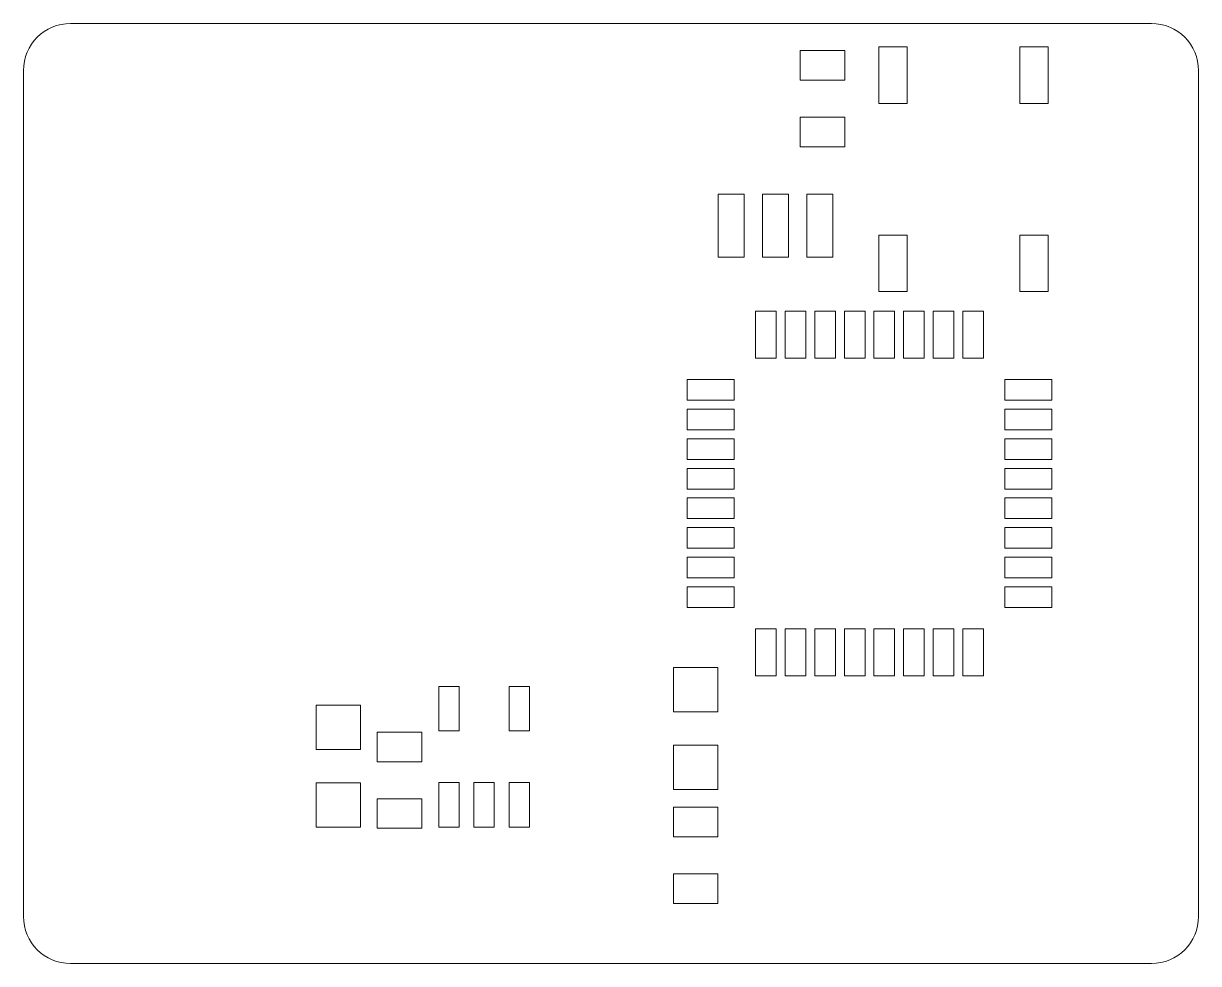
# Model space of a CAD drawing. Header units: inches. Extents: x 4.12 to 5.38, y 0.75 to 1.75.
import ezdxf

# ---------------------------------------------------------------- set-up
doc = ezdxf.new("R2010")
doc.units = ezdxf.units.IN
doc.header["$MEASUREMENT"] = 0
doc.layers.add('20', color=7, linetype='Continuous')
doc.layers.add('31', color=7, linetype='Continuous')

# ---------------------------------------------------------------- blocks, each defined once
blk = doc.blocks.new('block 2')
at = {"layer": '20', "color": 7, "lineweight": 9, "true_color": 0xffffff}
blk.add_lwpolyline([(5.375, 0.8), (5.375, 1.7)], dxfattribs=at)
blk = doc.blocks.new('block 3')
at = {"layer": '20', "color": 7, "lineweight": 9, "true_color": 0xffffff}
blk.add_open_spline([(5.375, 1.7), (5.375, 1.7276), (5.3526, 1.75), (5.325, 1.75)], degree=3, dxfattribs=at)
blk = doc.blocks.new('block 4')
at = {"layer": '20', "color": 7, "lineweight": 9, "true_color": 0xffffff}
blk.add_lwpolyline([(5.325, 1.75), (4.175, 1.75)], dxfattribs=at)
blk = doc.blocks.new('block 5')
at = {"layer": '20', "color": 7, "lineweight": 9, "true_color": 0xffffff}
blk.add_open_spline([(4.175, 1.75), (4.1474, 1.75), (4.125, 1.7276), (4.125, 1.7)], degree=3, dxfattribs=at)
blk = doc.blocks.new('block 6')
at = {"layer": '20', "color": 7, "lineweight": 9, "true_color": 0xffffff}
blk.add_lwpolyline([(4.125, 1.7), (4.125, 0.8)], dxfattribs=at)
blk = doc.blocks.new('block 7')
at = {"layer": '20', "color": 7, "lineweight": 9, "true_color": 0xffffff}
blk.add_open_spline([(4.125, 0.8), (4.125, 0.7724), (4.1474, 0.75), (4.175, 0.75)], degree=3, dxfattribs=at)
blk = doc.blocks.new('block 8')
at = {"layer": '20', "color": 7, "lineweight": 9, "true_color": 0xffffff}
blk.add_lwpolyline([(4.175, 0.75), (5.325, 0.75)], dxfattribs=at)
blk = doc.blocks.new('block 9')
at = {"layer": '20', "color": 7, "lineweight": 9, "true_color": 0xffffff}
blk.add_open_spline([(5.325, 0.75), (5.3526, 0.75), (5.375, 0.7724), (5.375, 0.8)], degree=3, dxfattribs=at)
blk = doc.blocks.new('block 11')
at = {"layer": '31', "color": 7, "lineweight": 9, "true_color": 0xffffff}
for points in [[(5.1242, 1.444), (5.1242, 1.394), (5.1462, 1.394), (5.1462, 1.444)], [(5.1242, 1.444), (5.1462, 1.444)]]:
    blk.add_lwpolyline(points, dxfattribs=at)
blk = doc.blocks.new('block 10')
at = {"layer": '31'}
blk.add_blockref('block 11', (0, 0), dxfattribs=at)
blk = doc.blocks.new('block 13')
at = {"layer": '31', "color": 7, "lineweight": 9, "true_color": 0xffffff}
for points in [[(5.0927, 1.444), (5.0927, 1.394), (5.1147, 1.394), (5.1147, 1.444)], [(5.0927, 1.444), (5.1147, 1.444)]]:
    blk.add_lwpolyline(points, dxfattribs=at)
blk = doc.blocks.new('block 12')
at = {"layer": '31'}
blk.add_blockref('block 13', (0, 0), dxfattribs=at)
blk = doc.blocks.new('block 15')
at = {"layer": '31', "color": 7, "lineweight": 9, "true_color": 0xffffff}
for points in [[(5.0612, 1.444), (5.0612, 1.394), (5.0832, 1.394), (5.0832, 1.444)], [(5.0612, 1.444), (5.0832, 1.444)]]:
    blk.add_lwpolyline(points, dxfattribs=at)
blk = doc.blocks.new('block 14')
at = {"layer": '31'}
blk.add_blockref('block 15', (0, 0), dxfattribs=at)
blk = doc.blocks.new('block 17')
at = {"layer": '31', "color": 7, "lineweight": 9, "true_color": 0xffffff}
for points in [[(5.0297, 1.444), (5.0297, 1.394), (5.0517, 1.394), (5.0517, 1.444)], [(5.0297, 1.444), (5.0517, 1.444)]]:
    blk.add_lwpolyline(points, dxfattribs=at)
blk = doc.blocks.new('block 16')
at = {"layer": '31'}
blk.add_blockref('block 17', (0, 0), dxfattribs=at)
blk = doc.blocks.new('block 19')
at = {"layer": '31', "color": 7, "lineweight": 9, "true_color": 0xffffff}
for points in [[(4.9983, 1.444), (4.9983, 1.394), (5.0203, 1.394), (5.0203, 1.444)], [(4.9983, 1.444), (5.0203, 1.444)]]:
    blk.add_lwpolyline(points, dxfattribs=at)
blk = doc.blocks.new('block 18')
at = {"layer": '31'}
blk.add_blockref('block 19', (0, 0), dxfattribs=at)
blk = doc.blocks.new('block 21')
at = {"layer": '31', "color": 7, "lineweight": 9, "true_color": 0xffffff}
for points in [[(4.9668, 1.444), (4.9668, 1.394), (4.9888, 1.394), (4.9888, 1.444)], [(4.9668, 1.444), (4.9888, 1.444)]]:
    blk.add_lwpolyline(points, dxfattribs=at)
blk = doc.blocks.new('block 20')
at = {"layer": '31'}
blk.add_blockref('block 21', (0, 0), dxfattribs=at)
blk = doc.blocks.new('block 23')
at = {"layer": '31', "color": 7, "lineweight": 9, "true_color": 0xffffff}
for points in [[(4.9353, 1.444), (4.9353, 1.394), (4.9573, 1.394), (4.9573, 1.444)], [(4.9353, 1.444), (4.9573, 1.444)]]:
    blk.add_lwpolyline(points, dxfattribs=at)
blk = doc.blocks.new('block 22')
at = {"layer": '31'}
blk.add_blockref('block 23', (0, 0), dxfattribs=at)
blk = doc.blocks.new('block 25')
at = {"layer": '31', "color": 7, "lineweight": 9, "true_color": 0xffffff}
for points in [[(4.9038, 1.444), (4.9038, 1.394), (4.9258, 1.394), (4.9258, 1.444)], [(4.9038, 1.444), (4.9258, 1.444)]]:
    blk.add_lwpolyline(points, dxfattribs=at)
blk = doc.blocks.new('block 24')
at = {"layer": '31'}
blk.add_blockref('block 25', (0, 0), dxfattribs=at)
blk = doc.blocks.new('block 27')
at = {"layer": '31', "color": 7, "lineweight": 9, "true_color": 0xffffff}
for points in [[(4.831, 1.3712), (4.831, 1.3492), (4.881, 1.3492), (4.881, 1.3712)], [(4.831, 1.3712), (4.881, 1.3712)]]:
    blk.add_lwpolyline(points, dxfattribs=at)
blk = doc.blocks.new('block 26')
at = {"layer": '31'}
blk.add_blockref('block 27', (0, 0), dxfattribs=at)
blk = doc.blocks.new('block 29')
at = {"layer": '31', "color": 7, "lineweight": 9, "true_color": 0xffffff}
for points in [[(4.831, 1.3397), (4.831, 1.3177), (4.881, 1.3177), (4.881, 1.3397)], [(4.831, 1.3397), (4.881, 1.3397)]]:
    blk.add_lwpolyline(points, dxfattribs=at)
blk = doc.blocks.new('block 28')
at = {"layer": '31'}
blk.add_blockref('block 29', (0, 0), dxfattribs=at)
blk = doc.blocks.new('block 31')
at = {"layer": '31', "color": 7, "lineweight": 9, "true_color": 0xffffff}
for points in [[(4.831, 1.3082), (4.831, 1.2862), (4.881, 1.2862), (4.881, 1.3082)], [(4.831, 1.3082), (4.881, 1.3082)]]:
    blk.add_lwpolyline(points, dxfattribs=at)
blk = doc.blocks.new('block 30')
at = {"layer": '31'}
blk.add_blockref('block 31', (0, 0), dxfattribs=at)
blk = doc.blocks.new('block 33')
at = {"layer": '31', "color": 7, "lineweight": 9, "true_color": 0xffffff}
for points in [[(4.831, 1.2767), (4.831, 1.2547), (4.881, 1.2547), (4.881, 1.2767)], [(4.831, 1.2767), (4.881, 1.2767)]]:
    blk.add_lwpolyline(points, dxfattribs=at)
blk = doc.blocks.new('block 32')
at = {"layer": '31'}
blk.add_blockref('block 33', (0, 0), dxfattribs=at)
blk = doc.blocks.new('block 35')
at = {"layer": '31', "color": 7, "lineweight": 9, "true_color": 0xffffff}
for points in [[(4.831, 1.2453), (4.831, 1.2233), (4.881, 1.2233), (4.881, 1.2453)], [(4.831, 1.2453), (4.881, 1.2453)]]:
    blk.add_lwpolyline(points, dxfattribs=at)
blk = doc.blocks.new('block 34')
at = {"layer": '31'}
blk.add_blockref('block 35', (0, 0), dxfattribs=at)
blk = doc.blocks.new('block 37')
at = {"layer": '31', "color": 7, "lineweight": 9, "true_color": 0xffffff}
for points in [[(4.831, 1.2138), (4.831, 1.1918), (4.881, 1.1918), (4.881, 1.2138)], [(4.831, 1.2138), (4.881, 1.2138)]]:
    blk.add_lwpolyline(points, dxfattribs=at)
blk = doc.blocks.new('block 36')
at = {"layer": '31'}
blk.add_blockref('block 37', (0, 0), dxfattribs=at)
blk = doc.blocks.new('block 39')
at = {"layer": '31', "color": 7, "lineweight": 9, "true_color": 0xffffff}
for points in [[(4.831, 1.1823), (4.831, 1.1603), (4.881, 1.1603), (4.881, 1.1823)], [(4.831, 1.1823), (4.881, 1.1823)]]:
    blk.add_lwpolyline(points, dxfattribs=at)
blk = doc.blocks.new('block 38')
at = {"layer": '31'}
blk.add_blockref('block 39', (0, 0), dxfattribs=at)
blk = doc.blocks.new('block 41')
at = {"layer": '31', "color": 7, "lineweight": 9, "true_color": 0xffffff}
for points in [[(4.831, 1.1508), (4.831, 1.1288), (4.881, 1.1288), (4.881, 1.1508)], [(4.831, 1.1508), (4.881, 1.1508)]]:
    blk.add_lwpolyline(points, dxfattribs=at)
blk = doc.blocks.new('block 40')
at = {"layer": '31'}
blk.add_blockref('block 41', (0, 0), dxfattribs=at)
blk = doc.blocks.new('block 43')
at = {"layer": '31', "color": 7, "lineweight": 9, "true_color": 0xffffff}
for points in [[(4.9038, 1.106), (4.9038, 1.056), (4.9258, 1.056), (4.9258, 1.106)], [(4.9038, 1.106), (4.9258, 1.106)]]:
    blk.add_lwpolyline(points, dxfattribs=at)
blk = doc.blocks.new('block 42')
at = {"layer": '31'}
blk.add_blockref('block 43', (0, 0), dxfattribs=at)
blk = doc.blocks.new('block 45')
at = {"layer": '31', "color": 7, "lineweight": 9, "true_color": 0xffffff}
for points in [[(4.9353, 1.106), (4.9353, 1.056), (4.9573, 1.056), (4.9573, 1.106)], [(4.9353, 1.106), (4.9573, 1.106)]]:
    blk.add_lwpolyline(points, dxfattribs=at)
blk = doc.blocks.new('block 44')
at = {"layer": '31'}
blk.add_blockref('block 45', (0, 0), dxfattribs=at)
blk = doc.blocks.new('block 47')
at = {"layer": '31', "color": 7, "lineweight": 9, "true_color": 0xffffff}
for points in [[(4.9668, 1.106), (4.9668, 1.056), (4.9888, 1.056), (4.9888, 1.106)], [(4.9668, 1.106), (4.9888, 1.106)]]:
    blk.add_lwpolyline(points, dxfattribs=at)
blk = doc.blocks.new('block 46')
at = {"layer": '31'}
blk.add_blockref('block 47', (0, 0), dxfattribs=at)
blk = doc.blocks.new('block 49')
at = {"layer": '31', "color": 7, "lineweight": 9, "true_color": 0xffffff}
for points in [[(4.9983, 1.106), (4.9983, 1.056), (5.0203, 1.056), (5.0203, 1.106)], [(4.9983, 1.106), (5.0203, 1.106)]]:
    blk.add_lwpolyline(points, dxfattribs=at)
blk = doc.blocks.new('block 48')
at = {"layer": '31'}
blk.add_blockref('block 49', (0, 0), dxfattribs=at)
blk = doc.blocks.new('block 51')
at = {"layer": '31', "color": 7, "lineweight": 9, "true_color": 0xffffff}
for points in [[(5.0297, 1.106), (5.0297, 1.056), (5.0517, 1.056), (5.0517, 1.106)], [(5.0297, 1.106), (5.0517, 1.106)]]:
    blk.add_lwpolyline(points, dxfattribs=at)
blk = doc.blocks.new('block 50')
at = {"layer": '31'}
blk.add_blockref('block 51', (0, 0), dxfattribs=at)
blk = doc.blocks.new('block 53')
at = {"layer": '31', "color": 7, "lineweight": 9, "true_color": 0xffffff}
for points in [[(5.0612, 1.106), (5.0612, 1.056), (5.0832, 1.056), (5.0832, 1.106)], [(5.0612, 1.106), (5.0832, 1.106)]]:
    blk.add_lwpolyline(points, dxfattribs=at)
blk = doc.blocks.new('block 52')
at = {"layer": '31'}
blk.add_blockref('block 53', (0, 0), dxfattribs=at)
blk = doc.blocks.new('block 55')
at = {"layer": '31', "color": 7, "lineweight": 9, "true_color": 0xffffff}
for points in [[(5.0927, 1.106), (5.0927, 1.056), (5.1147, 1.056), (5.1147, 1.106)], [(5.0927, 1.106), (5.1147, 1.106)]]:
    blk.add_lwpolyline(points, dxfattribs=at)
blk = doc.blocks.new('block 54')
at = {"layer": '31'}
blk.add_blockref('block 55', (0, 0), dxfattribs=at)
blk = doc.blocks.new('block 57')
at = {"layer": '31', "color": 7, "lineweight": 9, "true_color": 0xffffff}
for points in [[(5.1242, 1.106), (5.1242, 1.056), (5.1462, 1.056), (5.1462, 1.106)], [(5.1242, 1.106), (5.1462, 1.106)]]:
    blk.add_lwpolyline(points, dxfattribs=at)
blk = doc.blocks.new('block 56')
at = {"layer": '31'}
blk.add_blockref('block 57', (0, 0), dxfattribs=at)
blk = doc.blocks.new('block 59')
at = {"layer": '31', "color": 7, "lineweight": 9, "true_color": 0xffffff}
for points in [[(5.169, 1.1508), (5.169, 1.1288), (5.219, 1.1288), (5.219, 1.1508)], [(5.169, 1.1508), (5.219, 1.1508)]]:
    blk.add_lwpolyline(points, dxfattribs=at)
blk = doc.blocks.new('block 58')
at = {"layer": '31'}
blk.add_blockref('block 59', (0, 0), dxfattribs=at)
blk = doc.blocks.new('block 61')
at = {"layer": '31', "color": 7, "lineweight": 9, "true_color": 0xffffff}
for points in [[(5.169, 1.1823), (5.169, 1.1603), (5.219, 1.1603), (5.219, 1.1823)], [(5.169, 1.1823), (5.219, 1.1823)]]:
    blk.add_lwpolyline(points, dxfattribs=at)
blk = doc.blocks.new('block 60')
at = {"layer": '31'}
blk.add_blockref('block 61', (0, 0), dxfattribs=at)
blk = doc.blocks.new('block 63')
at = {"layer": '31', "color": 7, "lineweight": 9, "true_color": 0xffffff}
for points in [[(5.169, 1.2138), (5.169, 1.1918), (5.219, 1.1918), (5.219, 1.2138)], [(5.169, 1.2138), (5.219, 1.2138)]]:
    blk.add_lwpolyline(points, dxfattribs=at)
blk = doc.blocks.new('block 62')
at = {"layer": '31'}
blk.add_blockref('block 63', (0, 0), dxfattribs=at)
blk = doc.blocks.new('block 65')
at = {"layer": '31', "color": 7, "lineweight": 9, "true_color": 0xffffff}
for points in [[(5.169, 1.2453), (5.169, 1.2233), (5.219, 1.2233), (5.219, 1.2453)], [(5.169, 1.2453), (5.219, 1.2453)]]:
    blk.add_lwpolyline(points, dxfattribs=at)
blk = doc.blocks.new('block 64')
at = {"layer": '31'}
blk.add_blockref('block 65', (0, 0), dxfattribs=at)
blk = doc.blocks.new('block 67')
at = {"layer": '31', "color": 7, "lineweight": 9, "true_color": 0xffffff}
for points in [[(5.169, 1.2767), (5.169, 1.2547), (5.219, 1.2547), (5.219, 1.2767)], [(5.169, 1.2767), (5.219, 1.2767)]]:
    blk.add_lwpolyline(points, dxfattribs=at)
blk = doc.blocks.new('block 66')
at = {"layer": '31'}
blk.add_blockref('block 67', (0, 0), dxfattribs=at)
blk = doc.blocks.new('block 69')
at = {"layer": '31', "color": 7, "lineweight": 9, "true_color": 0xffffff}
for points in [[(5.169, 1.3082), (5.169, 1.2862), (5.219, 1.2862), (5.219, 1.3082)], [(5.169, 1.3082), (5.219, 1.3082)]]:
    blk.add_lwpolyline(points, dxfattribs=at)
blk = doc.blocks.new('block 68')
at = {"layer": '31'}
blk.add_blockref('block 69', (0, 0), dxfattribs=at)
blk = doc.blocks.new('block 71')
at = {"layer": '31', "color": 7, "lineweight": 9, "true_color": 0xffffff}
for points in [[(5.169, 1.3397), (5.169, 1.3177), (5.219, 1.3177), (5.219, 1.3397)], [(5.169, 1.3397), (5.219, 1.3397)]]:
    blk.add_lwpolyline(points, dxfattribs=at)
blk = doc.blocks.new('block 70')
at = {"layer": '31'}
blk.add_blockref('block 71', (0, 0), dxfattribs=at)
blk = doc.blocks.new('block 73')
at = {"layer": '31', "color": 7, "lineweight": 9, "true_color": 0xffffff}
for points in [[(5.169, 1.3712), (5.169, 1.3492), (5.219, 1.3492), (5.219, 1.3712)], [(5.169, 1.3712), (5.219, 1.3712)]]:
    blk.add_lwpolyline(points, dxfattribs=at)
blk = doc.blocks.new('block 72')
at = {"layer": '31'}
blk.add_blockref('block 73', (0, 0), dxfattribs=at)
blk = doc.blocks.new('block 75')
at = {"layer": '31', "color": 7, "lineweight": 9, "true_color": 0xffffff}
for points in [[(4.8636, 1.065), (4.8164, 1.065), (4.8164, 1.0177), (4.8636, 1.0177)], [(4.8636, 1.065), (4.8636, 1.0177)]]:
    blk.add_lwpolyline(points, dxfattribs=at)
blk = doc.blocks.new('block 74')
at = {"layer": '31'}
blk.add_blockref('block 75', (0, 0), dxfattribs=at)
blk = doc.blocks.new('block 77')
at = {"layer": '31', "color": 7, "lineweight": 9, "true_color": 0xffffff}
for points in [[(4.8636, 0.9823), (4.8164, 0.9823), (4.8164, 0.935), (4.8636, 0.935)], [(4.8636, 0.9823), (4.8636, 0.935)]]:
    blk.add_lwpolyline(points, dxfattribs=at)
blk = doc.blocks.new('block 76')
at = {"layer": '31'}
blk.add_blockref('block 77', (0, 0), dxfattribs=at)
blk = doc.blocks.new('block 79')
at = {"layer": '31', "color": 7, "lineweight": 9, "true_color": 0xffffff}
for points in [[(4.5668, 0.8952), (4.5884, 0.8952), (4.5884, 0.9424), (4.5668, 0.9424)], [(4.5668, 0.8952), (4.5668, 0.9424)]]:
    blk.add_lwpolyline(points, dxfattribs=at)
blk = doc.blocks.new('block 78')
at = {"layer": '31'}
blk.add_blockref('block 79', (0, 0), dxfattribs=at)
blk = doc.blocks.new('block 81')
at = {"layer": '31', "color": 7, "lineweight": 9, "true_color": 0xffffff}
for points in [[(4.6042, 0.8952), (4.6258, 0.8952), (4.6258, 0.9424), (4.6042, 0.9424)], [(4.6042, 0.8952), (4.6042, 0.9424)]]:
    blk.add_lwpolyline(points, dxfattribs=at)
blk = doc.blocks.new('block 80')
at = {"layer": '31'}
blk.add_blockref('block 81', (0, 0), dxfattribs=at)
blk = doc.blocks.new('block 83')
at = {"layer": '31', "color": 7, "lineweight": 9, "true_color": 0xffffff}
for points in [[(4.6416, 0.8952), (4.6632, 0.8952), (4.6632, 0.9424), (4.6416, 0.9424)], [(4.6416, 0.8952), (4.6416, 0.9424)]]:
    blk.add_lwpolyline(points, dxfattribs=at)
blk = doc.blocks.new('block 82')
at = {"layer": '31'}
blk.add_blockref('block 83', (0, 0), dxfattribs=at)
blk = doc.blocks.new('block 85')
at = {"layer": '31', "color": 7, "lineweight": 9, "true_color": 0xffffff}
for points in [[(4.6416, 0.9976), (4.6632, 0.9976), (4.6632, 1.0448), (4.6416, 1.0448)], [(4.6416, 0.9976), (4.6416, 1.0448)]]:
    blk.add_lwpolyline(points, dxfattribs=at)
blk = doc.blocks.new('block 84')
at = {"layer": '31'}
blk.add_blockref('block 85', (0, 0), dxfattribs=at)
blk = doc.blocks.new('block 87')
at = {"layer": '31', "color": 7, "lineweight": 9, "true_color": 0xffffff}
for points in [[(4.5668, 0.9976), (4.5884, 0.9976), (4.5884, 1.0448), (4.5668, 1.0448)], [(4.5668, 0.9976), (4.5668, 1.0448)]]:
    blk.add_lwpolyline(points, dxfattribs=at)
blk = doc.blocks.new('block 86')
at = {"layer": '31'}
blk.add_blockref('block 87', (0, 0), dxfattribs=at)
blk = doc.blocks.new('block 89')
at = {"layer": '31', "color": 7, "lineweight": 9, "true_color": 0xffffff}
for points in [[(4.4364, 0.895), (4.4836, 0.895), (4.4836, 0.9423), (4.4364, 0.9423)], [(4.4364, 0.895), (4.4364, 0.9423)]]:
    blk.add_lwpolyline(points, dxfattribs=at)
blk = doc.blocks.new('block 88')
at = {"layer": '31'}
blk.add_blockref('block 89', (0, 0), dxfattribs=at)
blk = doc.blocks.new('block 91')
at = {"layer": '31', "color": 7, "lineweight": 9, "true_color": 0xffffff}
for points in [[(4.4364, 0.9777), (4.4836, 0.9777), (4.4836, 1.025), (4.4364, 1.025)], [(4.4364, 0.9777), (4.4364, 1.025)]]:
    blk.add_lwpolyline(points, dxfattribs=at)
blk = doc.blocks.new('block 90')
at = {"layer": '31'}
blk.add_blockref('block 91', (0, 0), dxfattribs=at)
blk = doc.blocks.new('block 93')
at = {"layer": '31', "color": 7, "lineweight": 9, "true_color": 0xffffff}
for points in [[(4.986, 1.5685), (4.9585, 1.5685), (4.9585, 1.5015), (4.986, 1.5015)], [(4.986, 1.5685), (4.986, 1.5015)]]:
    blk.add_lwpolyline(points, dxfattribs=at)
blk = doc.blocks.new('block 92')
at = {"layer": '31'}
blk.add_blockref('block 93', (0, 0), dxfattribs=at)
blk = doc.blocks.new('block 95')
at = {"layer": '31', "color": 7, "lineweight": 9, "true_color": 0xffffff}
for points in [[(4.9388, 1.5685), (4.9112, 1.5685), (4.9112, 1.5015), (4.9388, 1.5015)], [(4.9388, 1.5685), (4.9388, 1.5015)]]:
    blk.add_lwpolyline(points, dxfattribs=at)
blk = doc.blocks.new('block 94')
at = {"layer": '31'}
blk.add_blockref('block 95', (0, 0), dxfattribs=at)
blk = doc.blocks.new('block 97')
at = {"layer": '31', "color": 7, "lineweight": 9, "true_color": 0xffffff}
for points in [[(4.8915, 1.5685), (4.864, 1.5685), (4.864, 1.5015), (4.8915, 1.5015)], [(4.8915, 1.5685), (4.8915, 1.5015)]]:
    blk.add_lwpolyline(points, dxfattribs=at)
blk = doc.blocks.new('block 96')
at = {"layer": '31'}
blk.add_blockref('block 97', (0, 0), dxfattribs=at)
blk = doc.blocks.new('block 99')
at = {"layer": '31', "color": 7, "lineweight": 9, "true_color": 0xffffff}
for points in [[(4.5486, 0.8938), (4.5486, 0.9253), (4.5014, 0.9253), (4.5014, 0.8938)], [(4.5486, 0.8938), (4.5014, 0.8938)]]:
    blk.add_lwpolyline(points, dxfattribs=at)
blk = doc.blocks.new('block 98')
at = {"layer": '31'}
blk.add_blockref('block 99', (0, 0), dxfattribs=at)
blk = doc.blocks.new('block 101')
at = {"layer": '31', "color": 7, "lineweight": 9, "true_color": 0xffffff}
for points in [[(4.5486, 0.9647), (4.5486, 0.9962), (4.5014, 0.9962), (4.5014, 0.9647)], [(4.5486, 0.9647), (4.5014, 0.9647)]]:
    blk.add_lwpolyline(points, dxfattribs=at)
blk = doc.blocks.new('block 100')
at = {"layer": '31'}
blk.add_blockref('block 101', (0, 0), dxfattribs=at)
blk = doc.blocks.new('block 103')
at = {"layer": '31', "color": 7, "lineweight": 9, "true_color": 0xffffff}
for points in [[(4.8636, 0.8138), (4.8636, 0.8453), (4.8164, 0.8453), (4.8164, 0.8138)], [(4.8636, 0.8138), (4.8164, 0.8138)]]:
    blk.add_lwpolyline(points, dxfattribs=at)
blk = doc.blocks.new('block 102')
at = {"layer": '31'}
blk.add_blockref('block 103', (0, 0), dxfattribs=at)
blk = doc.blocks.new('block 105')
at = {"layer": '31', "color": 7, "lineweight": 9, "true_color": 0xffffff}
for points in [[(4.8636, 0.8847), (4.8636, 0.9162), (4.8164, 0.9162), (4.8164, 0.8847)], [(4.8636, 0.8847), (4.8164, 0.8847)]]:
    blk.add_lwpolyline(points, dxfattribs=at)
blk = doc.blocks.new('block 104')
at = {"layer": '31'}
blk.add_blockref('block 105', (0, 0), dxfattribs=at)
blk = doc.blocks.new('block 107')
at = {"layer": '31', "color": 7, "lineweight": 9, "true_color": 0xffffff}
for points in [[(5.185, 1.665), (5.215, 1.665), (5.215, 1.725), (5.185, 1.725)], [(5.185, 1.665), (5.185, 1.725)]]:
    blk.add_lwpolyline(points, dxfattribs=at)
blk = doc.blocks.new('block 106')
at = {"layer": '31'}
blk.add_blockref('block 107', (0, 0), dxfattribs=at)
blk = doc.blocks.new('block 109')
at = {"layer": '31', "color": 7, "lineweight": 9, "true_color": 0xffffff}
for points in [[(5.185, 1.465), (5.215, 1.465), (5.215, 1.525), (5.185, 1.525)], [(5.185, 1.465), (5.185, 1.525)]]:
    blk.add_lwpolyline(points, dxfattribs=at)
blk = doc.blocks.new('block 108')
at = {"layer": '31'}
blk.add_blockref('block 109', (0, 0), dxfattribs=at)
blk = doc.blocks.new('block 111')
at = {"layer": '31', "color": 7, "lineweight": 9, "true_color": 0xffffff}
for points in [[(5.035, 1.665), (5.065, 1.665), (5.065, 1.725), (5.035, 1.725)], [(5.035, 1.665), (5.035, 1.725)]]:
    blk.add_lwpolyline(points, dxfattribs=at)
blk = doc.blocks.new('block 110')
at = {"layer": '31'}
blk.add_blockref('block 111', (0, 0), dxfattribs=at)
blk = doc.blocks.new('block 113')
at = {"layer": '31', "color": 7, "lineweight": 9, "true_color": 0xffffff}
for points in [[(5.035, 1.465), (5.065, 1.465), (5.065, 1.525), (5.035, 1.525)], [(5.035, 1.465), (5.035, 1.525)]]:
    blk.add_lwpolyline(points, dxfattribs=at)
blk = doc.blocks.new('block 112')
at = {"layer": '31'}
blk.add_blockref('block 113', (0, 0), dxfattribs=at)
blk = doc.blocks.new('block 115')
at = {"layer": '31', "color": 7, "lineweight": 9, "true_color": 0xffffff}
for points in [[(4.9986, 1.6188), (4.9986, 1.6503), (4.9514, 1.6503), (4.9514, 1.6188)], [(4.9986, 1.6188), (4.9514, 1.6188)]]:
    blk.add_lwpolyline(points, dxfattribs=at)
blk = doc.blocks.new('block 114')
at = {"layer": '31'}
blk.add_blockref('block 115', (0, 0), dxfattribs=at)
blk = doc.blocks.new('block 117')
at = {"layer": '31', "color": 7, "lineweight": 9, "true_color": 0xffffff}
for points in [[(4.9986, 1.6897), (4.9986, 1.7212), (4.9514, 1.7212), (4.9514, 1.6897)], [(4.9986, 1.6897), (4.9514, 1.6897)]]:
    blk.add_lwpolyline(points, dxfattribs=at)
blk = doc.blocks.new('block 116')
at = {"layer": '31'}
blk.add_blockref('block 117', (0, 0), dxfattribs=at)

msp = doc.modelspace()

# ---------------------------------------------------------------- block references
at = {"layer": '20'}
for name in ['block 5', 'block 4', 'block 3', 'block 6', 'block 2', 'block 7', 'block 9', 'block 8']:
    msp.add_blockref(name, (0, 0), dxfattribs=at)
at = {"layer": '31'}
for name in ['block 110', 'block 106', 'block 116', 'block 114', 'block 96', 'block 94', 'block 92', 'block 112', 'block 108', 'block 24', 'block 22', 'block 20', 'block 18', 'block 16', 'block 14', 'block 12', 'block 10', 'block 26', 'block 72', 'block 28', 'block 70', 'block 30', 'block 68', 'block 32', 'block 66', 'block 34', 'block 64', 'block 36', 'block 62', 'block 38', 'block 60', 'block 40', 'block 58', 'block 42', 'block 44', 'block 46', 'block 48', 'block 50', 'block 52', 'block 54', 'block 56', 'block 74', 'block 86', 'block 84', 'block 90', 'block 100', 'block 76', 'block 88', 'block 78', 'block 80', 'block 82', 'block 98', 'block 104', 'block 102']:
    msp.add_blockref(name, (0, 0), dxfattribs=at)

doc.saveas('drawing.dxf')
